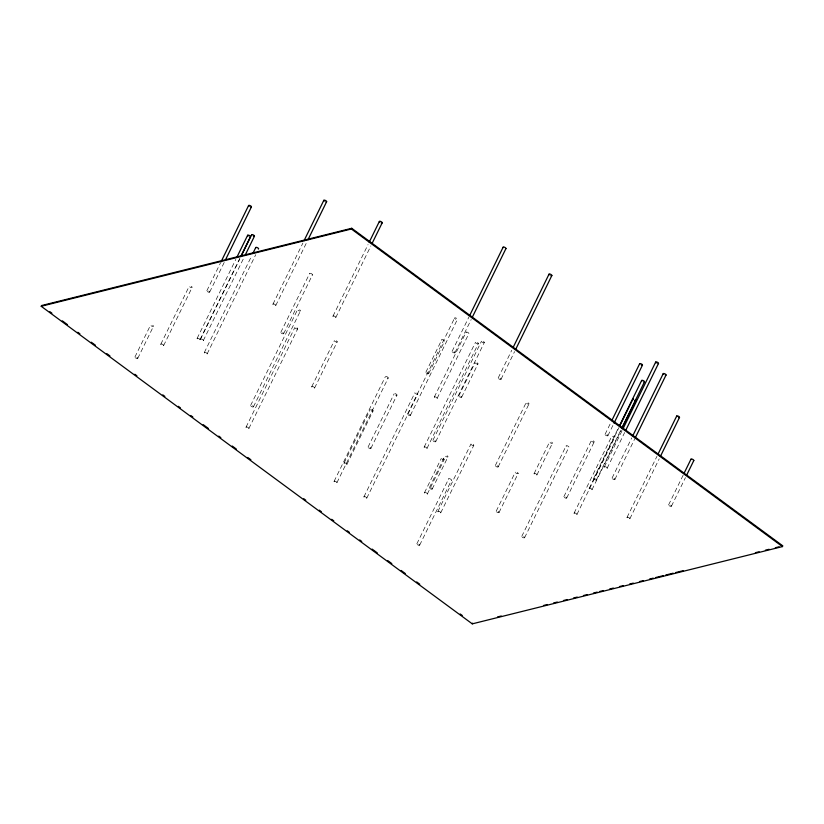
<?xml version="1.0" encoding="UTF-8"?>
<svg xmlns="http://www.w3.org/2000/svg" width="824" height="824" viewBox="0 0 824 824"><rect width="100%" height="100%" fill="white"/><g stroke="black" fill="none" stroke-linecap="round" stroke-linejoin="round"><path stroke-width="0.62" stroke-dasharray="4.12 3.09" d="M134.93 356.998L150.627 324.955M137.773 358.327L153.47 326.283M160.814 344.195L189.304 286.062M163.626 345.586A1.566 0.608 26.1 0 0 161.844 344.061A1.566 0.608 26.1 0 0 161.236 344.947A1.566 0.608 26.1 0 0 163.626 345.586L192.136 287.391M206.855 290.738L220.389 263.113M209.687 292.067L224.355 262.145M197.121 338.396L235.839 259.354M199.933 339.776A1.566 0.608 26.1 0 0 198.151 338.262A1.566 0.608 26.1 0 0 197.544 339.138A1.566 0.608 26.1 0 0 199.933 339.776L239.805 258.396M200.49 339.22L239.825 258.932M203.301 340.611A1.566 0.608 26.1 0 0 201.52 339.086A1.566 0.608 26.1 0 0 200.912 339.972A1.566 0.608 26.1 0 0 203.301 340.611L243.78 257.974M204.311 352.559L251.794 255.636M207.123 353.939A1.566 0.608 26.1 0 0 205.341 352.425A1.566 0.608 26.1 0 0 204.733 353.3A1.566 0.608 26.1 0 0 207.123 353.939L255.759 254.657M272.96 304.149L302.902 243.029M275.762 305.529A1.566 0.608 26.1 0 0 273.98 304.005A1.566 0.608 26.1 0 0 273.372 304.89A1.566 0.608 26.1 0 0 275.762 305.529L306.858 242.05M280.819 332.319L309.639 273.506M283.662 333.648L312.471 274.835A1.566 0.608 26.1 0 0 310.658 273.372A1.566 0.608 26.1 0 0 310.051 274.258A1.566 0.608 26.1 0 0 312.44 274.897M250.609 405.48L297.618 309.515M253.442 406.809L300.461 310.844M246.057 427.151L294.879 327.468M248.858 428.532A1.566 0.608 26.1 0 0 247.076 427.007A1.566 0.608 26.1 0 0 246.469 427.893A1.566 0.608 26.1 0 0 248.858 428.532L297.721 328.797A1.566 0.608 26.1 0 0 295.909 327.334A1.566 0.608 26.1 0 0 295.301 328.22A1.566 0.608 26.1 0 0 297.691 328.858M332.989 316.148L368.05 244.563M335.79 317.528A1.566 0.608 26.1 0 0 334.019 316.004A1.566 0.608 26.1 0 0 333.411 316.89A1.566 0.608 26.1 0 0 335.79 317.528L370.882 245.902M311.75 386.693L334.379 340.518M314.562 388.073A1.566 0.608 26.1 0 0 312.78 386.559A1.566 0.608 26.1 0 0 312.172 387.435A1.566 0.608 26.1 0 0 314.562 388.073L337.212 341.847M334.101 481.34L385.395 376.64M344.061 463.067L370.285 409.518M336.903 482.72A1.566 0.608 26.1 0 0 335.121 481.206A1.566 0.608 26.1 0 0 334.513 482.081A1.566 0.608 26.1 0 0 336.903 482.72L388.228 377.969A1.566 0.608 26.1 0 0 386.415 376.506A1.566 0.608 26.1 0 0 385.807 377.382A1.566 0.608 26.1 0 0 388.197 378.02M346.863 464.448A1.566 0.608 26.1 0 0 345.081 462.933A1.566 0.608 26.1 0 0 344.473 463.809A1.566 0.608 26.1 0 0 346.863 464.448L373.128 410.846A1.566 0.608 26.1 0 0 371.315 409.384A1.566 0.608 26.1 0 0 370.707 410.27A1.566 0.608 26.1 0 0 373.097 410.908M368.071 447.02L394.16 393.769M370.903 448.359L396.993 395.098A1.566 0.608 26.1 0 0 395.18 393.635A1.566 0.608 26.1 0 0 394.583 394.511A1.566 0.608 26.1 0 0 396.962 395.149M363.94 496.8L414.946 392.698M425.853 372.242L441.726 339.849M407.581 413.998L454.591 318.043M366.752 498.19A1.566 0.608 26.1 0 0 364.97 496.666A1.566 0.608 26.1 0 0 364.363 497.552A1.566 0.608 26.1 0 0 366.752 498.19L417.778 394.026M428.696 373.571L444.558 341.177A1.566 0.608 26.1 0 0 442.756 339.715A1.566 0.608 26.1 0 0 442.148 340.6A1.566 0.608 26.1 0 0 444.538 341.239M410.414 415.327L457.423 319.372A1.566 0.608 26.1 0 0 455.621 317.899A1.566 0.608 26.1 0 0 455.013 318.785A1.566 0.608 26.1 0 0 457.392 319.424M452.098 351.364L468.918 317.034M454.93 352.703L471.194 319.516M434.32 397.014L466.044 332.257M437.132 398.394A1.566 0.608 26.1 0 0 435.35 396.88A1.566 0.608 26.1 0 0 434.742 397.755A1.566 0.608 26.1 0 0 437.132 398.394L468.877 333.586A1.566 0.608 26.1 0 0 467.074 332.123A1.566 0.608 26.1 0 0 466.466 333.009A1.566 0.608 26.1 0 0 468.856 333.648M424.164 447.061L475.52 342.228M426.966 448.441A1.566 0.608 26.1 0 0 425.184 446.927A1.566 0.608 26.1 0 0 424.576 447.803A1.566 0.608 26.1 0 0 426.966 448.441L478.353 343.567M432.919 440.304L481.474 341.198M435.752 441.633L484.306 342.526M458.824 395.87L475.149 362.56M461.656 397.199L477.982 363.899M424.494 492.68L441.345 458.298M429.386 487.684L445.156 455.487M427.306 494.07A1.566 0.608 26.1 0 0 425.524 492.546A1.566 0.608 26.1 0 0 424.916 493.432A1.566 0.608 26.1 0 0 427.306 494.07L444.177 459.627A1.566 0.608 26.1 0 0 442.364 458.154A1.566 0.608 26.1 0 0 441.757 459.04A1.566 0.608 26.1 0 0 444.146 459.679M432.219 489.013L447.988 456.826M416.851 543.819L448.668 478.878M498.211 377.917L511.756 350.262M419.684 545.148L451.501 480.207A1.566 0.608 26.1 0 0 449.698 478.734A1.566 0.608 26.1 0 0 449.09 479.62A1.566 0.608 26.1 0 0 451.48 480.258M501.043 379.246L514.588 351.601M437.915 511.457L470.968 443.992M440.727 512.847A1.566 0.608 26.1 0 0 438.945 511.323A1.566 0.608 26.1 0 0 438.337 512.209A1.566 0.608 26.1 0 0 440.727 512.847L473.81 445.321A1.566 0.608 26.1 0 0 471.998 443.858A1.566 0.608 26.1 0 0 471.39 444.744A1.566 0.608 26.1 0 0 473.779 445.382M495.327 465.539L526.165 402.586M498.17 466.868L529.008 403.914M496.202 511.158L515.319 472.131M499.035 512.487L518.152 473.47M534.096 473.594L549.649 441.849M536.898 474.984A1.566 0.608 26.1 0 0 535.116 473.46A1.566 0.608 26.1 0 0 534.508 474.346A1.566 0.608 26.1 0 0 536.898 474.984L552.482 443.188M521.777 536.352L566.098 445.887M524.61 537.681L568.931 447.216A1.566 0.608 26.1 0 0 567.118 445.753A1.566 0.608 26.1 0 0 566.51 446.629A1.566 0.608 26.1 0 0 568.9 447.267M563.884 496.666L591.354 440.593M566.716 497.995L594.186 441.922M605.063 434.341L611.192 421.826M607.896 435.68L613.468 424.298M574.101 513.136L612.15 435.474M593.62 478.517L618.474 427.78M589.181 488.385L618.937 427.635M576.903 514.526A1.566 0.608 26.1 0 0 575.121 513.002A1.566 0.608 26.1 0 0 574.524 513.888A1.566 0.608 26.1 0 0 576.903 514.526L614.982 436.802M596.463 479.846L621.317 429.108M591.982 489.775A1.566 0.608 26.1 0 0 590.2 488.251A1.566 0.608 26.1 0 0 589.593 489.137A1.566 0.608 26.1 0 0 591.982 489.775L621.214 430.118M604.342 466.878L622.388 430.035M607.144 468.259A1.566 0.608 26.1 0 0 605.362 466.734A1.566 0.608 26.1 0 0 604.754 467.62A1.566 0.608 26.1 0 0 607.144 468.259L624.654 432.518M612.077 478.054L631.74 437.915M614.91 479.383L634.573 439.243M627.043 517.369L656.934 456.372M629.855 518.76A1.566 0.608 26.1 0 0 628.073 517.235A1.566 0.608 26.1 0 0 627.466 518.121A1.566 0.608 26.1 0 0 629.855 518.76L659.2 458.855M668.614 504.844L683.148 475.191M671.447 506.173L685.424 477.663M408.004 414.74A1.566 0.608 26.1 0 0 410.383 415.378A1.566 0.608 26.1 0 0 408.611 413.864A1.566 0.608 26.1 0 0 408.004 414.74M612.5 478.796A1.566 0.608 26.1 0 0 614.879 479.434A1.566 0.608 26.1 0 0 613.107 477.91A1.566 0.608 26.1 0 0 612.5 478.796M334.791 341.27A1.566 0.608 26.1 0 0 337.181 341.909A1.566 0.608 26.1 0 0 335.399 340.384A1.566 0.608 26.1 0 0 334.791 341.27M495.749 466.281A1.566 0.608 26.1 0 0 498.139 466.92A1.566 0.608 26.1 0 0 496.357 465.406A1.566 0.608 26.1 0 0 495.749 466.281M526.587 403.338A1.566 0.608 26.1 0 0 528.977 403.976A1.566 0.608 26.1 0 0 527.195 402.452A1.566 0.608 26.1 0 0 526.587 403.338M426.276 372.994A1.566 0.608 26.1 0 0 428.665 373.632A1.566 0.608 26.1 0 0 426.884 372.108A1.566 0.608 26.1 0 0 426.276 372.994M281.242 333.061A1.566 0.608 26.1 0 0 283.631 333.699A1.566 0.608 26.1 0 0 281.849 332.175A1.566 0.608 26.1 0 0 281.242 333.061M415.368 393.45A1.566 0.608 26.1 0 0 417.747 394.088A1.566 0.608 26.1 0 0 415.966 392.564A1.566 0.608 26.1 0 0 415.368 393.45M433.342 441.056A1.566 0.608 26.1 0 0 435.721 441.695A1.566 0.608 26.1 0 0 433.939 440.171A1.566 0.608 26.1 0 0 433.342 441.056M481.886 341.95A1.566 0.608 26.1 0 0 484.275 342.588A1.566 0.608 26.1 0 0 482.493 341.064A1.566 0.608 26.1 0 0 481.886 341.95M475.932 342.98A1.566 0.608 26.1 0 0 478.322 343.618A1.566 0.608 26.1 0 0 476.54 342.094A1.566 0.608 26.1 0 0 475.932 342.98M522.189 537.104A1.566 0.608 26.1 0 0 524.579 537.742A1.566 0.608 26.1 0 0 522.797 536.218A1.566 0.608 26.1 0 0 522.189 537.104M459.246 396.622A1.566 0.608 26.1 0 0 461.636 397.261A1.566 0.608 26.1 0 0 459.854 395.736A1.566 0.608 26.1 0 0 459.246 396.622M475.561 363.312A1.566 0.608 26.1 0 0 477.951 363.951A1.566 0.608 26.1 0 0 476.169 362.426A1.566 0.608 26.1 0 0 475.561 363.312M135.352 357.75A1.566 0.608 26.1 0 0 137.742 358.389A1.566 0.608 26.1 0 0 135.96 356.864A1.566 0.608 26.1 0 0 135.352 357.75M151.05 325.707A1.566 0.608 26.1 0 0 153.439 326.345A1.566 0.608 26.1 0 0 151.657 324.821A1.566 0.608 26.1 0 0 151.05 325.707M496.625 511.9A1.566 0.608 26.1 0 0 499.014 512.538A1.566 0.608 26.1 0 0 497.233 511.014A1.566 0.608 26.1 0 0 496.625 511.9M515.742 472.883A1.566 0.608 26.1 0 0 518.131 473.522A1.566 0.608 26.1 0 0 516.349 471.998A1.566 0.608 26.1 0 0 515.742 472.883M550.061 442.601A1.566 0.608 26.1 0 0 552.451 443.24A1.566 0.608 26.1 0 0 550.669 441.716A1.566 0.608 26.1 0 0 550.061 442.601M605.486 435.093A1.566 0.608 26.1 0 0 607.865 435.731A1.566 0.608 26.1 0 0 606.083 434.207A1.566 0.608 26.1 0 0 605.486 435.093M564.296 497.418A1.566 0.608 26.1 0 0 566.685 498.057A1.566 0.608 26.1 0 0 564.904 496.532A1.566 0.608 26.1 0 0 564.296 497.418M591.766 441.345A1.566 0.608 26.1 0 0 594.156 441.983A1.566 0.608 26.1 0 0 592.374 440.459A1.566 0.608 26.1 0 0 591.766 441.345M429.798 488.426A1.566 0.608 26.1 0 0 432.188 489.065A1.566 0.608 26.1 0 0 430.406 487.551A1.566 0.608 26.1 0 0 429.798 488.426M445.568 456.238A1.566 0.608 26.1 0 0 447.957 456.877A1.566 0.608 26.1 0 0 446.175 455.353A1.566 0.608 26.1 0 0 445.568 456.238M207.277 291.49A1.566 0.608 26.1 0 0 209.657 292.129A1.566 0.608 26.1 0 0 207.875 290.604A1.566 0.608 26.1 0 0 207.277 291.49M251.032 406.222A1.566 0.608 26.1 0 0 253.421 406.86A1.566 0.608 26.1 0 0 251.639 405.346A1.566 0.608 26.1 0 0 251.032 406.222M298.041 310.267A1.566 0.608 26.1 0 0 300.43 310.906A1.566 0.608 26.1 0 0 298.649 309.381A1.566 0.608 26.1 0 0 298.041 310.267M612.562 436.226A1.566 0.608 26.1 0 0 614.951 436.864A1.566 0.608 26.1 0 0 613.169 435.34A1.566 0.608 26.1 0 0 612.562 436.226M669.036 505.596A1.566 0.608 26.1 0 0 671.426 506.235A1.566 0.608 26.1 0 0 669.644 504.71A1.566 0.608 26.1 0 0 669.036 505.596M498.623 378.669A1.566 0.608 26.1 0 0 501.013 379.308A1.566 0.608 26.1 0 0 499.231 377.783A1.566 0.608 26.1 0 0 498.623 378.669M368.483 447.772A1.566 0.608 26.1 0 0 370.872 448.411A1.566 0.608 26.1 0 0 369.09 446.886A1.566 0.608 26.1 0 0 368.483 447.772M189.716 286.803A1.566 0.608 26.1 0 0 192.105 287.442A1.566 0.608 26.1 0 0 190.323 285.918A1.566 0.608 26.1 0 0 189.716 286.803M452.52 352.116A1.566 0.608 26.1 0 0 454.91 352.754A1.566 0.608 26.1 0 0 453.128 351.23A1.566 0.608 26.1 0 0 452.52 352.116M417.274 544.561A1.566 0.608 26.1 0 0 419.663 545.2A1.566 0.608 26.1 0 0 417.881 543.686A1.566 0.608 26.1 0 0 417.274 544.561M594.042 479.259A1.566 0.608 26.1 0 0 596.432 479.898A1.566 0.608 26.1 0 0 594.65 478.373A1.566 0.608 26.1 0 0 594.042 479.259"/><path stroke-width="1.24" d="M41.2 306.281L41.55 305.549L351.724 228.279L782.8 545.859L782.45 546.59L472.276 623.861L41.2 306.281L351.374 229L351.724 228.279M220.956 261.96L248.58 205.557M225.477 259.838L251.423 206.886M236.962 257.067L247.622 235.303M240.917 256.11L250.465 236.632M240.948 256.635L251.629 234.85M245.47 254.523L254.462 236.179M252.927 253.328L255.749 247.56M304.025 240.721L323.801 200.356M307.991 239.743L326.634 201.684M369.183 242.256L379.359 221.481M372.015 243.585L382.202 222.81M470.041 314.747L503.114 247.231M472.317 317.219L505.946 248.57M513.445 346.811L549.011 274.217M515.721 349.294L551.843 275.546M472.276 623.861L472.626 623.14M611.748 420.693L639.63 363.796M614.024 423.155L642.462 365.125M619.607 425.472L641.639 380.503M620.06 425.349L632.976 398.981M621.873 427.955L644.471 381.842M622.336 427.821L635.809 400.31M622.954 428.882L655.667 362.107M625.787 430.21L658.5 363.436M632.863 435.628L663.196 373.705M635.139 438.1L666.029 375.033M658.057 454.065L676.669 416.089M660.333 456.548L679.501 417.418M684.26 472.904L690.965 459.215M686.536 475.376L693.808 460.544M497.542 616.929L501.28 616.002M543.634 605.444L547.373 604.517M553.594 602.962L557.333 602.035M563.564 600.48L567.303 599.553M573.525 597.997L577.264 597.07M583.495 595.515L587.234 594.588M593.455 593.033L597.194 592.106M599.687 591.477L603.426 590.551M609.647 588.995L613.386 588.068M619.617 586.513L623.356 585.586M629.587 584.031L633.316 583.104M639.548 581.548L643.286 580.621M649.518 579.066L653.247 578.139M655.739 577.521L663.217 575.657M665.71 575.039L673.177 573.174M675.67 572.546L683.148 570.692M755.392 552.688L759.131 551.761M765.362 550.205L769.101 549.278M775.322 547.723L779.061 546.796M351.374 229L782.45 546.59M49.842 311.657L51.912 313.182M62.284 320.824L67.465 324.635M77.827 332.268L79.897 333.802M91.289 342.197L95.44 345.246M106.842 353.651L109.942 355.937M134.817 374.261L136.887 375.785M162.792 394.871L164.862 396.396M178.334 406.325L180.415 407.849M190.777 415.481L192.847 417.016M203.209 424.648L208.39 428.459M218.751 436.102L220.822 437.626M232.224 446.021L236.364 449.08M247.767 457.474L250.877 459.761M303.726 498.695L305.797 500.219M319.269 510.149L321.339 511.673M331.701 519.305L333.772 520.84M347.244 530.759L349.314 532.283M359.676 539.926L361.746 541.45M372.108 549.083L377.299 552.904M387.661 560.536L391.802 563.585M401.123 570.455L405.274 573.514M416.676 581.909L419.776 584.206M460.194 613.973L462.264 615.497M663.681 374.498A1.566 0.608 26.1 0 1 663.629 373.488A1.566 0.608 26.1 0 1 665.74 374.405A1.566 0.608 26.1 0 1 665.39 375.239M255.831 247.931A1.566 0.608 26.1 0 1 257.356 247.633A1.566 0.608 26.1 0 1 258.334 249.085M676.875 416.625A1.566 0.608 26.1 0 1 677.39 415.883A1.566 0.608 26.1 0 1 679.388 416.985A1.566 0.608 26.1 0 1 678.605 417.583M251.701 235.221A1.566 0.608 26.1 0 1 252.577 234.685A1.566 0.608 26.1 0 1 254.41 235.86A1.566 0.608 26.1 0 1 253.421 236.303M248.106 236.097A1.566 0.608 26.1 0 1 247.962 235.097A1.566 0.608 26.1 0 1 249.981 235.839A1.566 0.608 26.1 0 1 250.125 236.838M379.658 222.109A1.566 0.608 26.1 0 1 380.049 221.275A1.566 0.608 26.1 0 1 382.099 222.408A1.566 0.608 26.1 0 1 381.162 222.944M639.836 364.332A1.566 0.608 26.1 0 1 640.392 363.6A1.566 0.608 26.1 0 1 642.38 364.754A1.566 0.608 26.1 0 1 641.422 365.248M249.167 206.433A1.566 0.608 26.1 0 1 248.92 205.351A1.566 0.608 26.1 0 1 251.042 206.175A1.566 0.608 26.1 0 1 250.887 207.102M635.335 399.516A1.566 0.608 26.1 0 1 634.913 400.474M633.275 399.609A1.566 0.608 26.1 0 1 633.234 398.785M690.955 459.349A1.566 0.608 26.1 0 1 692.912 459.473A1.566 0.608 26.1 0 1 693.375 460.76M549.309 274.845A1.566 0.608 26.1 0 1 549.701 274.011A1.566 0.608 26.1 0 1 551.75 275.144A1.566 0.608 26.1 0 1 550.803 275.679M656.244 362.982A1.566 0.608 26.1 0 1 655.997 361.901A1.566 0.608 26.1 0 1 658.119 362.725A1.566 0.608 26.1 0 1 657.964 363.652M324.285 201.149A1.566 0.608 26.1 0 1 324.265 200.139A1.566 0.608 26.1 0 1 326.397 201.118A1.566 0.608 26.1 0 1 325.871 201.88M503.196 247.602A1.566 0.608 26.1 0 1 503.845 247.035A1.566 0.608 26.1 0 1 505.689 247.972A1.566 0.608 26.1 0 1 505.524 248.786M641.927 381.131A1.566 0.608 26.1 0 1 642.164 380.286A1.566 0.608 26.1 0 1 644.183 381.203A1.566 0.608 26.1 0 1 643.946 382.048"/></g></svg>
